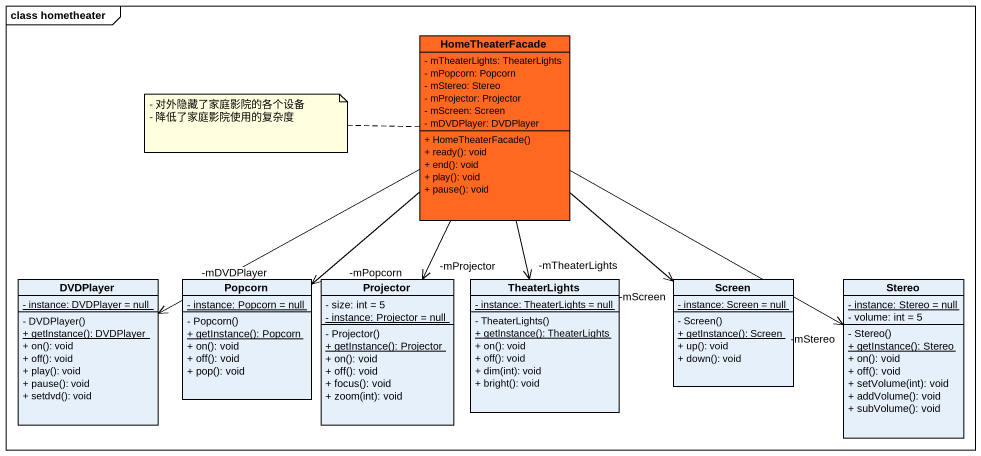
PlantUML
@startuml
mainframe class hometheater
hide circle
hide empty members
skinparam classAttributeIconSize 0
class HomeTheaterFacade #FF6820 {
  - mTheaterLights: TheaterLights
  - mPopcorn: Popcorn
  - mStereo: Stereo
  - mProjector: Projector
  - mScreen: Screen
  - mDVDPlayer: DVDPlayer
  + HomeTheaterFacade()
  + ready(): void
  + end(): void
  + play(): void
  + pause(): void
}
class DVDPlayer {
  {static} - instance: DVDPlayer = null
  - DVDPlayer()
  {static} + getInstance(): DVDPlayer
  + on(): void
  + off(): void
  + play(): void
  + pause(): void
  + setdvd(): void
}
class Popcorn {
  {static} - instance: Popcorn = null
  - Popcorn()
  {static} + getInstance(): Popcorn
  + on(): void
  + off(): void
  + pop(): void
}
class Projector {
  - size: int = 5
  {static} - instance: Projector = null
  - Projector()
  {static} + getInstance(): Projector
  + on(): void
  + off(): void
  + focus(): void
  + zoom(int): void
}
class TheaterLights {
  {static} - instance: TheaterLights = null
  - TheaterLights()
  {static} + getInstance(): TheaterLights
  + on(): void
  + off(): void
  + dim(int): void
  + bright(): void
}
class Screen {
  {static} - instance: Screen = null
  - Screen()
  {static} + getInstance(): Screen
  + up(): void
  + down(): void
}
class Stereo {
  {static} - instance: Stereo = null
  - volume: int = 5
  - Stereo()
  {static} + getInstance(): Stereo
  + on(): void
  + off(): void
  + setVolume(int): void
  + addVolume(): void
  + subVolume(): void
}
HomeTheaterFacade -left-> "-mDVDPlayer" DVDPlayer
HomeTheaterFacade --> "-mPopcorn" Popcorn
HomeTheaterFacade --> "-mProjector" Projector
HomeTheaterFacade --> "-mTheaterLights" TheaterLights
HomeTheaterFacade --> "-mScreen" Screen
HomeTheaterFacade -right-> "-mStereo" Stereo
note left of HomeTheaterFacade
  - 对外隐藏了家庭影院的各个设备
  - 降低了家庭影院使用的复杂度
end note
@enduml
